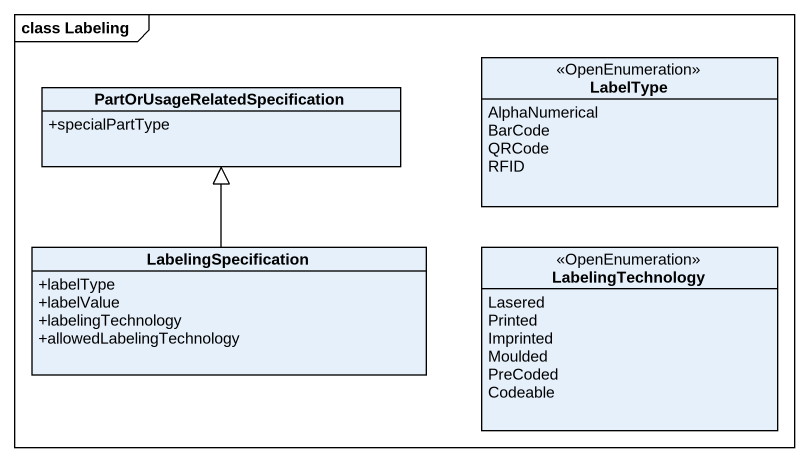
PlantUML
@startuml
mainframe class Labeling
hide circle
hide empty members
skinparam classAttributeIconSize 0
class "PartOrUsageRelatedSpecification" as PartOrUsageRelatedSpecificat {
  +specialPartType
}
enum LabelType <<OpenEnumeration>> {
  AlphaNumerical
  BarCode
  QRCode
  RFID
}
class LabelingSpecification {
  +labelType
  +labelValue
  +labelingTechnology
  +allowedLabelingTechnology
}
enum LabelingTechnology <<OpenEnumeration>> {
  Lasered
  Printed
  Imprinted
  Moulded
  PreCoded
  Codeable
}
LabelingSpecification -up-|> PartOrUsageRelatedSpecificat
@enduml
